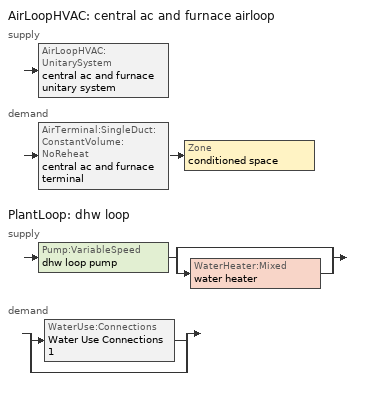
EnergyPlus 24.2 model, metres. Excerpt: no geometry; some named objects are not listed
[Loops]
AirLoopHVAC 'central ac and furnace airloop'
 supply: AirLoopHVAC:UnitarySystem 'central ac and furnace unitary system'
 demand: AirTerminal:SingleDuct:ConstantVolume:NoReheat 'central ac and furnace terminal' > Zone 'conditioned space'
PlantLoop 'dhw loop'
 supply: Pump:VariableSpeed 'dhw loop pump' > split
  | bypass
  | WaterHeater:Mixed 'water heater'
 demand: split
  | WaterUse:Connections 'Water Use Connections 1'
  | bypass
[ZoneControl:Thermostat]
conditioned space Thermostat: Zone or ZoneList=conditioned space; Control Type Schedule=conditioned space Thermostat Schedule; Control 1=conditioned space temperature setpoint; Temperature Difference Between Cutout And Setpoint {deltaC}=0
[ThermostatSetpoint:DualSetpoint]
conditioned space temperature setpoint: Heating Setpoint Temperature Schedule=heating setpoint; Cooling Setpoint Temperature Schedule=cooling setpoint
[AirTerminal:SingleDuct:ConstantVolume:NoReheat]
central ac and furnace terminal: Availability Schedule=Always On Discrete; Maximum Air Flow Rate {m3/s}=0.31998
[Zone equipment]
conditioned space: central ac and furnace terminal
[AirLoopHVAC]
central ac and furnace airloop: Design Supply Air Flow Rate {m3/s}=0.31998; Design Return Air Flow Fraction of Supply Air Flow=1
[Sizing:System]
central ac and furnace airloop: Type of Load to Size On=Sensible; Design Outdoor Air Flow Rate {m3/s}=Autosize; Central Heating Maximum System Air Flow Ratio=0.3; Preheat Design Temperature {C}=7; Preheat Design Humidity Ratio {kgWater/kgDryAir}=0.008; Precool Design Temperature {C}=12.8; Precool Design Humidity Ratio {kgWater/kgDryAir}=0.008; Central Cooling Design Supply Air Temperature {C}=12.8; Central Heating Design Supply Air Temperature {C}=16.7; Type of Zone Sum to Use=NonCoincident; 100% Outdoor Air in Cooling=Yes; 100% Outdoor Air in Heating=Yes; Central Cooling Design Supply Air Humidity Ratio {kgWater/kgDryAir}=0.0085; Central Heating Design Supply Air Humidity Ratio {kgWater/kgDryAir}=0.008; Cooling Supply Air Flow Rate Method=DesignDay; Cooling Supply Air Flow Rate {m3/s}=0; Cooling Supply Air Flow Rate Per Floor Area {m3/s-m2}=0.00996765; Cooling Fraction of Autosized Cooling Supply Air Flow Rate=1; Cooling Supply Air Flow Rate Per Unit Cooling Capacity {m3/s-W}=3.94755e-05; Heating Supply Air Flow Rate Method=DesignDay; Heating Supply Air Flow Rate {m3/s}=0; Heating Supply Air Flow Rate Per Floor Area {m3/s-m2}=0.00996765; Heating Fraction of Autosized Heating Supply Air Flow Rate=1; Heating Fraction of Autosized Cooling Supply Air Flow Rate=1; Heating Supply Air Flow Rate Per Unit Heating Capacity {m3/s-W}=3.15882e-05; System Outdoor Air Method=ZoneSum; Zone Maximum Outdoor Air Fraction=1; Cooling Design Capacity Method=CoolingDesignCapacity; Cooling Design Capacity {W}=Autosize; Cooling Design Capacity Per Floor Area {W/m2}=234.7; Fraction of Autosized Cooling Design Capacity=1; Heating Design Capacity Method=HeatingDesignCapacity; Heating Design Capacity {W}=Autosize; Heating Design Capacity Per Floor Area {W/m2}=157; Fraction of Autosized Heating Design Capacity=1; Central Cooling Capacity Control Method=OnOff; Occupant Diversity=Autosize
[AirLoopHVAC:UnitarySystem]
central ac and furnace unitary system: Control Type=Load; Controlling Zone or Thermostat Location=conditioned space; Dehumidification Control Type=None; Availability Schedule=Always On Discrete; Supply Fan=central ac and furnace supply fan; Fan Placement=BlowThrough; Supply Air Fan Operating Mode Schedule=central ac and furnace auto fan schedule; Heating Coil=central ac and furnace htg coil; DX Heating Coil Sizing Ratio=1; Cooling Coil=central ac and furnace clg coil; Use DOAS DX Cooling Coil=No; Minimum Supply Air Temperature {C}=2; Latent Load Control=SensibleOnlyLoadControl; Cooling Supply Air Flow Rate Method=SupplyAirFlowRate; Cooling Supply Air Flow Rate {m3/s}=0.233142; Heating Supply Air Flow Rate Method=SupplyAirFlowRate; Heating Supply Air Flow Rate {m3/s}=0.31998; No Load Supply Air Flow Rate Method=SupplyAirFlowRate; No Load Supply Air Flow Rate {m3/s}=0; No Load Supply Air Flow Rate Control Set To Low Speed=Yes; Maximum Supply Air Temperature {C}=48.8889; Maximum Outdoor Dry-Bulb Temperature for Supplemental Heater Operation {C}=21; Ancillary On-Cycle Electric Power {W}=0; Ancillary Off-Cycle Electric Power {W}=0; Design Specification Multispeed Object=Unitary System Performance Multispeed 1
[Fan:SystemModel]
central ac and furnace supply fan: Availability Schedule=Always On Discrete; Design Maximum Air Flow Rate {m3/s}=0.31998; Speed Control Method=Discrete; Electric Power Minimum Flow Rate Fraction=0.2; Design Pressure Rise {Pa}=500; Motor Efficiency=1; Motor In Air Stream Fraction=1; Design Electric Power Consumption {W}=Autosize; Design Power Sizing Method=PowerPerFlow; Electric Power Per Unit Flow Rate {W/(m3/s)}=1059.44; Electric Power Per Unit Flow Rate Per Unit Pressure {W/((m3/s)-Pa)}=1.66667; Fan Total Efficiency=0.7; Motor Loss Radiative Fraction=0; Number of Speeds=3; Speed Flow Fraction 1=0.62661; Speed Electric Power Fraction 1=0.24603; Speed Flow Fraction 2=0.72861; Speed Electric Power Fraction 2=0.3868; Speed Flow Fraction 3=1; Speed Electric Power Fraction 3=1
[Coil:Heating:Fuel]
central ac and furnace htg coil: Availability Schedule=Always On Discrete; Fuel Type=NaturalGas; Burner Efficiency=0.8; Nominal Capacity {W}=10841.6; On Cycle Parasitic Electric Load {W}=0; Off Cycle Parasitic Fuel Load {W}=0
[Coil:Cooling:DX:MultiSpeed]
central ac and furnace clg coil: Availability Schedule=Always On Discrete; Condenser Type=AirCooled; Minimum Outdoor Dry-Bulb Temperature for Compressor Operation {C}=-25; Apply Part Load Fraction to Speeds Greater than 1=No; Apply Latent Degradation to Speeds Greater than 1=No; Crankcase Heater Capacity {W}=50; Maximum Outdoor Dry-Bulb Temperature for Crankcase Heater Operation {C}=10; Basin Heater Capacity {W/K}=0; Basin Heater Setpoint Temperature {C}=2; Fuel Type=Electricity; Number of Speeds=2; Speed Gross Rated Total Cooling Capacity 1 {W}=3176.91; Speed Gross Rated Sensible Heat Ratio 1=0.816259; Speed Gross Rated Cooling COP 1 {W/W}=4.435; Speed Rated Air Flow Rate 1 {m3/s}=0.17254; Speed Rated Evaporator Fan Power Per Volume Flow Rate 2017 1 {W/(m3/s)}=773.3; Speed Rated Evaporator Fan Power Per Volume Flow Rate 2023 1 {W/(m3/s)}=934.4; Speed Total Cooling Capacity Function of Temperature Curve Name 1=Cool-CAP-fT1; Speed Total Cooling Capacity Function of Flow Fraction Curve Name 1=Cool-CAP-fFF1; Speed Energy Input Ratio Function of Temperature Curve Name 1=Cool-EIR-fT1; Speed Energy Input Ratio Function of Flow Fraction Curve Name 1=Cool-EIR-fFF1; Speed Part Load Fraction Correlation Curve Name 1=Cool-PLF-fPLR1; Speed Nominal Time for Condensate Removal to Begin 1 {s}=1000; Speed Ratio of Initial Moisture Evaporation Rate and Steady State Latent Capacity 1=1.5; Speed Maximum Cycling Rate 1 {cycles/hr}=3; Speed Latent Capacity Time Constant 1 {s}=45; Speed Rated Waste Heat Fraction of Power Input 1=0.2; Speed Waste Heat Function of Temperature Curve Name 1=ConstantBiquadratic; Speed Evaporative Condenser Effectiveness 1=0.9; Speed Evaporative Condenser Air Flow Rate 1 {m3/s}=AutoSize; Speed Rated Evaporative Condenser Pump Power Consumption 1 {W}=AutoSize; Speed Gross Rated Total Cooling Capacity 2 {W}=4421.3; Speed Gross Rated Sensible Heat Ratio 2=0.743656; Speed Gross Rated Cooling COP 2 {W/W}=4.03585; Speed Rated Air Flow Rate 2 {m3/s}=0.200628; Speed Rated Evaporator Fan Power Per Volume Flow Rate 2017 2 {W/(m3/s)}=773.3; Speed Rated Evaporator Fan Power Per Volume Flow Rate 2023 2 {W/(m3/s)}=934.4; Speed Total Cooling Capacity Function of Temperature Curve Name 2=Cool-CAP-fT2; Speed Total Cooling Capacity Function of Flow Fraction Curve Name 2=Cool-CAP-fFF2; Speed Energy Input Ratio Function of Temperature Curve Name 2=Cool-EIR-fT2; Speed Energy Input Ratio Function of Flow Fraction Curve Name 2=Cool-EIR-fFF2; Speed Part Load Fraction Correlation Curve Name 2=Cool-PLF-fPLR2; Speed Nominal Time for Condensate Removal to Begin 2 {s}=1000; Speed Ratio of Initial Moisture Evaporation Rate and Steady State Latent Capacity 2=1.5; Speed Maximum Cycling Rate 2 {cycles/hr}=3; Speed Latent Capacity Time Constant 2 {s}=45; Speed Rated Waste Heat Fraction of Power Input 2=0.2; Speed Waste Heat Function of Temperature Curve Name 2=ConstantBiquadratic; Speed Evaporative Condenser Effectiveness 2=0.9; Speed Evaporative Condenser Air Flow Rate 2 {m3/s}=AutoSize; Speed Rated Evaporative Condenser Pump Power Consumption 2 {W}=AutoSize
[UnitarySystemPerformance:Multispeed]
Unitary System Performance Multispeed 1: Number of Speeds for Heating=1; Number of Speeds for Cooling=2; Single Mode Operation=No; No Load Supply Air Flow Rate Ratio=1; Heating Speed Supply Air Flow Ratio 1=autosize; Cooling Speed Supply Air Flow Ratio 1=0.86; Heating Speed Supply Air Flow Ratio 2=autosize; Cooling Speed Supply Air Flow Ratio 2=1
[PlantLoop]
dhw loop: Fluid Type=Water; Plant Equipment Operation Scheme=dhw loop Operation Schemes; Maximum Loop Temperature {C}=100; Minimum Loop Temperature {C}=0; Maximum Loop Flow Rate {m3/s}=0.01; Minimum Loop Flow Rate {m3/s}=0; Plant Loop Volume {m3}=0.003; Load Distribution Scheme=Optimal; Plant Loop Demand Calculation Scheme=SingleSetpoint; Common Pipe Simulation=None
[Sizing:Plant]
dhw loop: Loop Type=Heating; Design Loop Exit Temperature {C}=55; Loop Design Temperature Difference {deltaC}=5.55556; Sizing Option=NonCoincident; Zone Timesteps in Averaging Window=1; Coincident Sizing Factor Mode=None
[Pump:VariableSpeed]
dhw loop pump: Design Maximum Flow Rate {m3/s}=0.01; Design Pump Head {Pa}=1; Design Power Consumption {W}=0; Motor Efficiency=0.85; Fraction of Motor Inefficiencies to Fluid Stream=0; Coefficient 1 of the Part Load Performance Curve=0; Coefficient 2 of the Part Load Performance Curve=1; Coefficient 3 of the Part Load Performance Curve=0; Coefficient 4 of the Part Load Performance Curve=0; Design Minimum Flow Rate {m3/s}=0; Pump Control Type=Intermittent; Skin Loss Radiative Fraction=0.5; Design Power Sizing Method=PowerPerFlowPerPressure; Design Electric Power per Unit Flow Rate {W/(m3/s)}=348701.1; Design Shaft Power per Unit Flow Rate per Unit Head {W/((m3/s)-Pa)}=1.28205; Design Minimum Flow Rate Fraction=0
[WaterHeater:Mixed]
water heater: Tank Volume {m3}=0.00378541; Setpoint Temperature Schedule=water heater setpoint; Deadband Temperature Difference {deltaC}=0; Maximum Temperature Limit {C}=99; Heater Control Type=Modulate; Heater Maximum Capacity {W}=2.93071e+10; Heater Minimum Capacity {W}=0; Heater Ignition Minimum Flow Rate {m3/s}=0; Heater Ignition Delay {s}=0; Heater Fuel Type=NaturalGas; Heater Thermal Efficiency=0.7636; Off Cycle Parasitic Fuel Consumption Rate {W}=0; Off Cycle Parasitic Fuel Type=Electricity; Off Cycle Parasitic Heat Fraction to Tank=0; On Cycle Parasitic Fuel Consumption Rate {W}=0; On Cycle Parasitic Fuel Type=Electricity; On Cycle Parasitic Heat Fraction to Tank=0; Ambient Temperature Indicator=Zone; Ambient Temperature Zone=conditioned space; Off Cycle Loss Coefficient to Ambient Temperature {W/K}=0; Off Cycle Loss Fraction to Zone=1; On Cycle Loss Coefficient to Ambient Temperature {W/K}=0; On Cycle Loss Fraction to Zone=1; Use Side Effectiveness=1; Source Side Effectiveness=1; Use Side Design Flow Rate {m3/s}=Autosize; Source Side Design Flow Rate {m3/s}=Autosize; Indirect Water Heating Recovery Time {hr}=1.5; Source Side Flow Control Mode=IndirectHeatPrimarySetpoint
[WaterHeater:Sizing]
water heater: Design Mode=PeakDraw; Time Storage Can Meet Peak Draw {hr}=0.538503; Time for Tank Recovery {hr}=0; Nominal Tank Volume for Autosizing Plant Connections {m3}=1
[SetpointManager:Scheduled]
Setpoint Manager Scheduled 1: Control Variable=Temperature; Schedule=dhw temp
[WaterUse:Connections]
Water Use Connections 1: Drain Water Heat Exchanger Type=None; Drain Water Heat Exchanger Destination=Plant; Water Use Equipment Name 1=dhw fixtures; Water Use Equipment Name 2=dhw distribution waste; Water Use Equipment Name 3=clothes washer; Water Use Equipment Name 4=dishwasher
[WaterUse:Equipment]
Name | Peak Flow Rate {m3/s} | Flow Rate Fraction Schedule | Target Temperature Schedule
dhw fixtures | 4.48655e-06 | dhw fixtures schedule | mixed water temperature schedule
dhw distribution waste | 1.36013e-06 | dhw fixtures schedule | mixed water temperature schedule
clothes washer | 9.69919e-07 | clothes washer schedule
dishwasher | 2.90872e-07 | dishwasher schedule
[PlantEquipmentOperationSchemes]
dhw loop Operation Schemes: Control Scheme Object Type 1=PlantEquipmentOperation:HeatingLoad; Control Scheme Name 1=dhw loop Heating Operation Scheme; Control Scheme Schedule Name 1=Always On Discrete
[PlantEquipmentOperation:HeatingLoad]
dhw loop Heating Operation Scheme: Load Range Lower Limit 1 {W}=0; Load Range Upper Limit 1 {W}=1000000000; Range Equipment List Name 1=dhw loop Heating Equipment List
[PlantEquipmentList]
dhw loop Heating Equipment List: WaterHeater:Mixed, water heater
[EnergyManagementSystem:InternalVariable]
central_ac_and_furnace_airloop_max_sup_fan_mfr: Internal Data Index Key=central ac and furnace supply fan; Internal Data Type=Fan Maximum Mass Flow Rate
[EnergyManagementSystem:Sensor]
Name | Output:Variable or Output:Meter Index Key | Output:Variable or Output:Meter
central_ac_and_furnace_airloop_Fan_RTF_s | central ac and furnace supply fan | Fan Runtime Fraction Speed 1
central_ac_and_furnace_airloop_Fan_RTF_s_1 | central ac and furnace supply fan | Fan Runtime Fraction Speed 2
central_ac_and_furnace_airloop_Fan_RTF_s_2 | central ac and furnace supply fan | Fan Runtime Fraction Speed 3
central_ac_and_furnace_clg_coil_s | central ac and furnace clg coil | Cooling Coil Total Cooling Energy
central_ac_and_furnace_htg_coil_s | central ac and furnace htg coil | Heating Coil Heating Energy
central_ac_and_furnace_supply_fan_s; central_ac_and_furnace_supply_fan_s_1 | central ac and furnace supply fan | Fan Electricity Energy
conditioned_space_clg_unmet_s | conditioned space | Zone Cooling Setpoint Not Met Time
conditioned_space_htg_unmet_s | conditioned space | Zone Heating Setpoint Not Met Time
dhw_loss | water heater | Water Heater Heat Loss Energy
dhw_rtf | water heater | Water Heater Runtime Fraction
fridge_tin_s; tin_s; tin_s_1 | conditioned space | Zone Mean Air Temperature
ig_ee_conv_1 | clothes washer | Electric Equipment Convective Heating Energy
ig_ee_conv_3 | dishwasher | Electric Equipment Convective Heating Energy
ig_ee_rad_1 | clothes washer | Electric Equipment Radiant Heating Energy
ig_ee_rad_3 | dishwasher | Electric Equipment Radiant Heating Energy
s_ig_9 | RimJoist2:0 | Surface Inside Face Internal Gains Radiation Heat Gain Energy
s_lgt | Floor1 | Surface Inside Face Lights Radiation Heat Gain Energy
s_lgt_1 | Floor2 | Surface Inside Face Lights Radiation Heat Gain Energy
s_lgt_10 | RimJoist2:180 | Surface Inside Face Lights Radiation Heat Gain Energy
s_lgt_11 | RimJoist2:270 | Surface Inside Face Lights Radiation Heat Gain Energy
s_lgt_12 | RimJoist2:90 | Surface Inside Face Lights Radiation Heat Gain Energy
s_lgt_13 | Slab1 | Surface Inside Face Lights Radiation Heat Gain Energy
s_lgt_14 | Wall1:0 | Surface Inside Face Lights Radiation Heat Gain Energy
s_lgt_15 | Wall1:180 | Surface Inside Face Lights Radiation Heat Gain Energy
s_lgt_16 | Wall1:270 | Surface Inside Face Lights Radiation Heat Gain Energy
s_lgt_17 | Wall1:90 | Surface Inside Face Lights Radiation Heat Gain Energy
s_lgt_18 | Wall2:0 | Surface Inside Face Lights Radiation Heat Gain Energy
s_lgt_19 | Wall2:180 | Surface Inside Face Lights Radiation Heat Gain Energy
s_lgt_2 | FoundationWall1 | Surface Inside Face Lights Radiation Heat Gain Energy
s_lgt_20 | Wall2:270 | Surface Inside Face Lights Radiation Heat Gain Energy
s_lgt_21 | Wall2:90 | Surface Inside Face Lights Radiation Heat Gain Energy
s_lgt_22 | Wall4 | Surface Inside Face Lights Radiation Heat Gain Energy
s_lgt_3 | inferred conditioned ceiling | Surface Inside Face Lights Radiation Heat Gain Energy
s_lgt_4 | inferred conditioned floor | Surface Inside Face Lights Radiation Heat Gain Energy
s_lgt_5 | RimJoist1:0 | Surface Inside Face Lights Radiation Heat Gain Energy
s_lgt_6 | RimJoist1:180 | Surface Inside Face Lights Radiation Heat Gain Energy
s_lgt_7 | RimJoist1:270 | Surface Inside Face Lights Radiation Heat Gain Energy
s_lgt_8 | RimJoist1:90 | Surface Inside Face Lights Radiation Heat Gain Energy
s_lgt_9 | RimJoist2:0 | Surface Inside Face Lights Radiation Heat Gain Energy
s_sol | Floor1 | Surface Inside Face Solar Radiation Heat Gain Energy
s_sol_1 | Floor2 | Surface Inside Face Solar Radiation Heat Gain Energy
s_sol_10 | RimJoist2:180 | Surface Inside Face Solar Radiation Heat Gain Energy
s_sol_11 | RimJoist2:270 | Surface Inside Face Solar Radiation Heat Gain Energy
s_sol_12 | RimJoist2:90 | Surface Inside Face Solar Radiation Heat Gain Energy
s_sol_13 | Slab1 | Surface Inside Face Solar Radiation Heat Gain Energy
s_sol_14 | Wall1:0 | Surface Inside Face Solar Radiation Heat Gain Energy
s_sol_15 | Wall1:180 | Surface Inside Face Solar Radiation Heat Gain Energy
s_sol_16 | Wall1:270 | Surface Inside Face Solar Radiation Heat Gain Energy
s_sol_17 | Wall1:90 | Surface Inside Face Solar Radiation Heat Gain Energy
s_sol_18 | Wall2:0 | Surface Inside Face Solar Radiation Heat Gain Energy
s_sol_19 | Wall2:180 | Surface Inside Face Solar Radiation Heat Gain Energy
s_sol_2 | FoundationWall1 | Surface Inside Face Solar Radiation Heat Gain Energy
s_sol_20 | Wall2:270 | Surface Inside Face Solar Radiation Heat Gain Energy
s_sol_21 | Wall2:90 | Surface Inside Face Solar Radiation Heat Gain Energy
s_sol_22 | Wall4 | Surface Inside Face Solar Radiation Heat Gain Energy
s_sol_3 | inferred conditioned ceiling | Surface Inside Face Solar Radiation Heat Gain Energy
s_sol_4 | inferred conditioned floor | Surface Inside Face Solar Radiation Heat Gain Energy
s_sol_5 | RimJoist1:0 | Surface Inside Face Solar Radiation Heat Gain Energy
s_sol_6 | RimJoist1:180 | Surface Inside Face Solar Radiation Heat Gain Energy
s_sol_7 | RimJoist1:270 | Surface Inside Face Solar Radiation Heat Gain Energy
s_sol_8 | RimJoist1:90 | Surface Inside Face Solar Radiation Heat Gain Energy
s_sol_9 | RimJoist2:0 | Surface Inside Face Solar Radiation Heat Gain Energy
s_surf | Floor1 | Surface Inside Face Net Surface Thermal Radiation Heat Gain Energy
s_surf_1 | Floor2 | Surface Inside Face Net Surface Thermal Radiation Heat Gain Energy
s_surf_10 | RimJoist2:180 | Surface Inside Face Net Surface Thermal Radiation Heat Gain Energy
s_surf_11 | RimJoist2:270 | Surface Inside Face Net Surface Thermal Radiation Heat Gain Energy
s_surf_12 | RimJoist2:90 | Surface Inside Face Net Surface Thermal Radiation Heat Gain Energy
s_surf_13 | Slab1 | Surface Inside Face Net Surface Thermal Radiation Heat Gain Energy
s_surf_14 | Wall1:0 | Surface Inside Face Net Surface Thermal Radiation Heat Gain Energy
s_surf_15 | Wall1:180 | Surface Inside Face Net Surface Thermal Radiation Heat Gain Energy
s_surf_16 | Wall1:270 | Surface Inside Face Net Surface Thermal Radiation Heat Gain Energy
s_surf_17 | Wall1:90 | Surface Inside Face Net Surface Thermal Radiation Heat Gain Energy
s_surf_18 | Wall2:0 | Surface Inside Face Net Surface Thermal Radiation Heat Gain Energy
s_surf_19 | Wall2:180 | Surface Inside Face Net Surface Thermal Radiation Heat Gain Energy
s_surf_2 | FoundationWall1 | Surface Inside Face Net Surface Thermal Radiation Heat Gain Energy
s_surf_20 | Wall2:270 | Surface Inside Face Net Surface Thermal Radiation Heat Gain Energy
s_surf_21 | Wall2:90 | Surface Inside Face Net Surface Thermal Radiation Heat Gain Energy
s_surf_22 | Wall4 | Surface Inside Face Net Surface Thermal Radiation Heat Gain Energy
s_surf_3 | inferred conditioned ceiling | Surface Inside Face Net Surface Thermal Radiation Heat Gain Energy
s_surf_4 | inferred conditioned floor | Surface Inside Face Net Surface Thermal Radiation Heat Gain Energy
s_surf_5 | RimJoist1:0 | Surface Inside Face Net Surface Thermal Radiation Heat Gain Energy
s_surf_6 | RimJoist1:180 | Surface Inside Face Net Surface Thermal Radiation Heat Gain Energy
s_surf_7 | RimJoist1:270 | Surface Inside Face Net Surface Thermal Radiation Heat Gain Energy
s_surf_8 | RimJoist1:90 | Surface Inside Face Net Surface Thermal Radiation Heat Gain Energy
s_surf_9 | RimJoist2:0 | Surface Inside Face Net Surface Thermal Radiation Heat Gain Energy
tout_s | conditioned space | Zone Outdoor Air Drybulb Temperature
water_heater_energy | water heater | Water Heater NaturalGas Rate
water_heater_off_cycle_parasitic | water heater | Water Heater Off Cycle Parasitic Electricity Rate
water_heater_on_cycle_parasitic | water heater | Water Heater On Cycle Parasitic Electricity Rate
win_s | conditioned space | Zone Air Humidity Ratio
[EnergyManagementSystem:Actuator]
Name | Actuated Component Unique | Actuated Component Type | Actuated Component Control Type
fridge_schedule_act | fridge schedule | Schedule:Constant | Schedule Value
infil_flow_act | infil flow | Zone Infiltration | Air Exchange Flow Rate
mech_vent_house_fan_cfis_act | mech vent house fan cfis | ElectricEquipment | Electricity Rate
mech_vent_house_fan_latent_load_act | mech vent house fan latent load | OtherEquipment | Power Level
mech_vent_house_fan_sensible_load_act | mech vent house fan sensible load | OtherEquipment | Power Level
natural_vent_flow_act | natural vent flow | Zone Infiltration | Air Exchange Flow Rate
water_heater_ec_adj_act | water heater energy adjustment1 | OtherEquipment | Power Level
whole_house_fan_act | whole house fan | ElectricEquipment | Electricity Rate
whole_house_fan_flow_act | whole house fan flow | Zone Infiltration | Air Exchange Flow Rate
[Schedule:Constant]
Name | Hourly Value
Always On Discrete | 1
central ac and furnace auto fan schedule | 0
dhw temp; water heater setpoint | 55
mixed water temperature schedule | 40.5556
[Schedule:Day:Interval]
clothes washer schedule day: No, 01:00, 0.104651, 02:00, 0.0813953, 04:00, 0.0465116, 05:00, 0.0813953, 06:00, 0.127907, 07:00, 0.255814, 08:00, 0.569767, 09:00, 0.848837, 10:00, 1, 11:00, 0.976744, 12:00, 0.872093, 13:00, 0.77907, 14:00, 0.697674, 15:00, 0.569767, 16:00, 0.593023, 17:00, 0.581395, 21:00, 0.569767, 22:00, 0.546512, 23:00, 0.372093, 24:00, 0.197674
clothes washer schedule default day; dishwasher schedule default day; heating setpoint default day; cooling setpoint default day; dhw fixtures schedule default day: No, 24:00, 0
dishwasher schedule day: No, 01:00, 0.135135, 02:00, 0.0630631, 03:00, 0.045045, 05:00, 0.027027, 06:00, 0.0900901, 07:00, 0.18018, 08:00, 0.279279, 09:00, 0.522523, 10:00, 0.585586, 11:00, 0.504505, 12:00, 0.432432, 13:00, 0.378378, 14:00, 0.414414, 15:00, 0.324324, 17:00, 0.342342, 18:00, 0.441441, 19:00, 0.783784, 20:00, 1, 21:00, 0.810811, 22:00, 0.603604, 23:00, 0.396396, 24:00, 0.279279
heating setpoint day: No, 07:00, 18, 23:00, 21, 24:00, 18
cooling setpoint day: No, 24:00, 25
dhw fixtures schedule day: No, 01:00, 0.139535, 02:00, 0.0697674, 03:00, 0.0465116, 04:00, 0.0581395, 05:00, 0.116279, 06:00, 0.395349, 07:00, 0.906977, 08:00, 1, 09:00, 0.930233, 10:00, 0.77907, 11:00, 0.651163, 12:00, 0.546512, 13:00, 0.465116, 14:00, 0.406977, 15:00, 0.383721, 16:00, 0.360465, 17:00, 0.44186, 18:00, 0.593023, 20:00, 0.697674, 21:00, 0.639535, 22:00, 0.55814, 23:00, 0.44186, 24:00, 0.302326
[Schedule:Week:Daily]
clothes washer schedule Week Rule - Jan1-Dec31: clothes washer schedule day, clothes washer schedule day, clothes washer schedule day, clothes washer schedule day, clothes washer schedule day, clothes washer schedule day, clothes washer schedule day, clothes washer schedule default day, clothes washer schedule default day, clothes washer schedule default day, clothes washer schedule default day, clothes washer schedule default day
dishwasher schedule Week Rule - Jan1-Dec31: dishwasher schedule day, dishwasher schedule day, dishwasher schedule day, dishwasher schedule day, dishwasher schedule day, dishwasher schedule day, dishwasher schedule day, dishwasher schedule default day, dishwasher schedule default day, dishwasher schedule default day, dishwasher schedule default day, dishwasher schedule default day
heating setpoint Week Rule - Jan1-Dec31: heating setpoint day, heating setpoint day, heating setpoint day, heating setpoint day, heating setpoint day, heating setpoint day, heating setpoint day, heating setpoint default day, heating setpoint default day, heating setpoint default day, heating setpoint default day, heating setpoint default day
cooling setpoint Week Rule - Jan1-Dec31: cooling setpoint day, cooling setpoint day, cooling setpoint day, cooling setpoint day, cooling setpoint day, cooling setpoint day, cooling setpoint day, cooling setpoint default day, cooling setpoint default day, cooling setpoint default day, cooling setpoint default day, cooling setpoint default day
dhw fixtures schedule Week Rule - Jan1-Dec31: dhw fixtures schedule day, dhw fixtures schedule day, dhw fixtures schedule day, dhw fixtures schedule day, dhw fixtures schedule day, dhw fixtures schedule day, dhw fixtures schedule day, dhw fixtures schedule default day, dhw fixtures schedule default day, dhw fixtures schedule default day, dhw fixtures schedule default day, dhw fixtures schedule default day
[Schedule:Year]
clothes washer schedule: clothes washer schedule Week Rule - Jan1-Dec31, 1, 1, 12, 31
dishwasher schedule: dishwasher schedule Week Rule - Jan1-Dec31, 1, 1, 12, 31
heating setpoint: heating setpoint Week Rule - Jan1-Dec31, 1, 1, 12, 31
cooling setpoint: cooling setpoint Week Rule - Jan1-Dec31, 1, 1, 12, 31
dhw fixtures schedule: dhw fixtures schedule Week Rule - Jan1-Dec31, 1, 1, 12, 31
[Schedule:Compact]
conditioned space Thermostat Schedule: Through: 12/31, For: AllDays, Until: 24:00, 4
[Curve:Biquadratic]
Name | Coefficient1 Constant | Coefficient2 x | Coefficient3 x**2 | Coefficient4 y | Coefficient5 y**2 | Coefficient6 x*y | Minimum Value of x {BasedOnField A2} | Maximum Value of x {BasedOnField A2} | Minimum Value of y {BasedOnField A3} | Maximum Value of y {BasedOnField A3}
Cool-CAP-fT1 | 1.65879 | -0.083453 | 0.00342409 | 0.00243324 | -4.5036e-05 | -0.00053368 | -100 | 100 | -100 | 100
Cool-EIR-fT1 | -0.582916 | 0.158101 | -0.00439795 | -0.0203351 | 0.00107983 | -0.000639592 | -100 | 100 | -100 | 100
ConstantBiquadratic | 1 | 0 | 0 | 0 | 0 | 0 | 0 | 1 | 0 | 1
Cool-CAP-fT2 | 1.47274 | -0.0672218 | 0.0029199 | 5.16006e-05 | -2.97756e-05 | -0.000359086 | -100 | 100 | -100 | 100
Cool-EIR-fT2 | -0.488196 | 0.0991622 | -0.00236967 | 0.0195034 | 0.00042977 | -0.00109744 | -100 | 100 | -100 | 100
[Curve:Quadratic] Minimum Value of x {BasedOnField A2}=0
Name | Coefficient1 Constant | Coefficient2 x | Coefficient3 x**2 | Maximum Value of x {BasedOnField A2} | Minimum Curve Output {BasedOnField A3} | Maximum Curve Output {BasedOnField A3}
Cool-CAP-fFF1 | 0.65524 | 0.511655 | -0.166895 | 2 | 0 | 2
Cool-EIR-fFF1 | 1.63911 | -0.998954 | 0.359846 | 2 | 0 | 2
Cool-PLF-fPLR1; Cool-PLF-fPLR2 | 0.89 | 0.11 | 0 | 1 | 0.7 | 1
Cool-CAP-fFF2 | 0.618281 | 0.56906 | -0.187341 | 2 | 0 | 2
Cool-EIR-fFF2 | 1.57077 | -0.914152 | 0.343377 | 2 | 0 | 2
